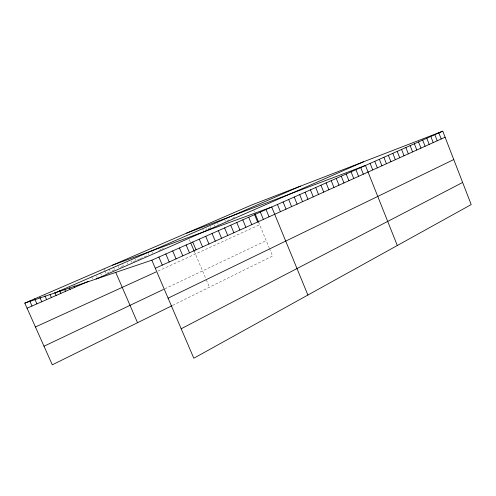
<?xml version="1.0" encoding="UTF-8"?>
<svg xmlns="http://www.w3.org/2000/svg" width="496" height="496" viewBox="0 0 496 496"><rect width="100%" height="100%" fill="white"/><g stroke="black" fill="none" stroke-linecap="round" stroke-linejoin="round"><path stroke-width="0.37" stroke-dasharray="2.48 1.86" d="M172.676 305.362L272.577 256.017L269.402 248.329M164.796 288.827L266.222 240.634M158.007 271.07L259.644 224.731M106.646 273.364L109.74 272.013M112.201 270.934L114.043 270.128M122.735 266.327L119.021 267.952L118.439 266.606M133.337 261.69L135.458 260.76M137.566 259.842L139.667 258.918M142.451 257.703L140.368 258.614L139.798 257.294M146.611 255.88L144.541 256.785L143.976 255.471M158.9 250.505L160.921 249.624L160.369 248.322M161.591 249.327L163.599 248.446M205.425 230.156L206.658 229.611M210.347 227.999L207.278 229.344L206.758 228.098M227.23 220.615L229.009 219.84M234.645 217.372L232.543 218.29L231.948 216.87M96.677 276.098L97.272 277.469M91.642 276.65L92.541 278.715M113.485 267.158L114.657 269.861M109.182 269.03L110.36 271.74M103.962 268.875L104.551 270.233M104.848 270.915L106.026 273.637M100.477 272.812L101.668 275.54M127.081 262.837L127.658 264.176M122.779 264.715L123.355 266.054M135.594 259.123L136.164 260.456M131.353 260.977L131.924 262.303M152.235 251.869L152.793 253.177M148.118 253.661L148.682 254.975M189.323 239.636L190.191 241.695M194.24 251.286L205.976 279.062M206.268 279.744L209.424 287.209M210.44 226.486L210.961 227.732M202.777 229.09L203.304 230.342M224.936 220.168L225.451 221.396M217.744 223.305L218.259 224.539M214.105 224.893L214.625 226.133M253.778 210.527L254.312 211.823M258.577 222.152L269.136 247.69"/><path stroke-width="0.74" d="M181.183 328.761L462.638 182.466M172.013 305.691L52.291 364.827L24.8 303.112L251.515 205.053L442.767 131.173L471.2 204.581L193.8 358.236L151.838 260.189L24.8 303.112M168.094 298.177L453.766 159.557M44.001 346.22L163.444 289.466M35.427 326.963L155.967 272M155.298 268.274L445.11 137.212M151.838 260.189L442.767 131.173M96.094 279.019L363.673 161.727M27.057 308.183L88.381 281.356M54.882 292.944L300.464 186.143M186.577 233.139L365.434 165.466L397.296 245.514M112.604 265.131L271.715 207.024L307.892 295.033M39.835 297.358L41.776 301.742M34.677 298.84L36.909 303.868M29.76 300.967L32.004 306.02M54.895 292.621L56.147 295.455M50.022 294.426L51.392 297.538M44.95 295.883L46.605 299.627M69.564 287.916L70.178 289.317M64.61 289.242L65.534 291.35M59.613 290.569L60.859 293.396M74.171 285.907L74.778 287.302M115.742 272.366L137.535 322.722M158.875 257.064L162.304 265.106M172.682 250.945L176.055 258.887M165.819 253.989L169.223 261.975M186.143 244.974L189.466 252.824M179.453 247.938L182.801 255.837M199.274 239.153L202.542 246.909M192.746 242.048L196.044 249.848M190.768 243.065L194.24 251.286M212.083 233.473L215.301 241.143M205.716 236.294L208.959 244.007M224.583 227.924L227.751 235.507M218.37 230.683L221.563 238.309M236.784 222.518L239.903 230.014M230.721 225.203L233.864 232.742M255.111 213.764L258.577 222.152M254.56 214.638L257.604 222.01M248.707 217.229L251.776 224.645M242.78 219.858L245.873 227.311M266.061 209.535L269.068 216.826M260.344 212.071L263.37 219.399M283.098 201.977L286.037 209.151M277.438 204.488L280.401 211.699M294.221 197.048L297.11 204.141M288.691 199.497L291.605 206.627M310.428 189.856L313.261 196.838M305.09 192.225L307.942 199.243M299.683 194.624L302.554 201.68M320.931 185.2L323.727 192.107M315.71 187.519L318.519 194.457M336.257 178.405L338.991 185.2M331.204 180.643L333.957 187.476M326.095 182.912L328.867 189.776M351.081 171.833L353.76 178.523M346.196 173.997L348.893 180.724M341.254 176.192L343.97 182.95M360.704 167.561L363.345 174.189M355.917 169.688L358.577 176.34M379.341 159.303L381.908 165.788M374.753 161.336L377.338 167.859M370.121 163.389L372.725 169.942M392.807 153.326L395.331 159.718M388.368 155.298L390.904 161.721M383.873 157.288L386.427 163.748M405.871 147.535L408.344 153.834M401.562 149.445L404.048 155.775M397.209 151.373L399.714 157.74M422.679 140.083L425.091 146.264M418.537 141.918L420.968 148.13M414.358 143.772L416.801 150.009M410.136 145.644L412.591 151.912M434.849 134.683L437.218 140.777M430.832 136.462L433.213 142.588M426.777 138.266L429.17 144.417M438.83 132.916L441.18 138.985"/></g></svg>
